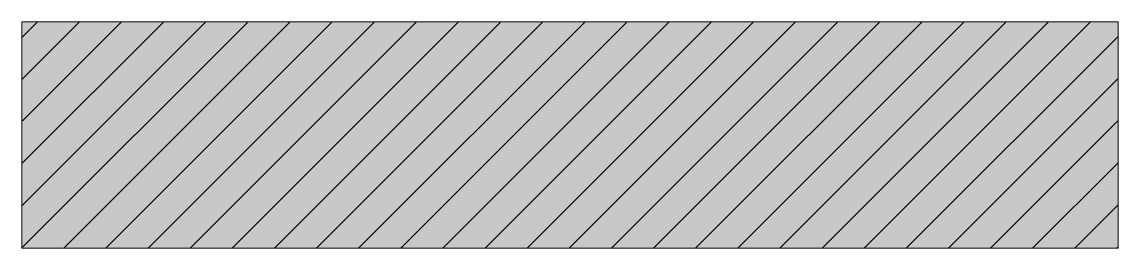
# Model space of a CAD drawing. Header units: metres. Extents: x 0 to 184, y -38 to 0.
import ezdxf

# ---------------------------------------------------------------- set-up
doc = ezdxf.new("R2010")
doc.units = ezdxf.units.M
doc.layers.add('A-DETL-GENF', color=92, linetype='Continuous', lineweight=18)
doc.layers.add('A-DETL-MEDM', color=33, linetype='Continuous', lineweight=18)

# ---------------------------------------------------------------- blocks, each defined once
blk = doc.blocks.new('00 hout_rechthoekig_sls - SLS 38x184-4309756-00_0 Basismaterialen')
at = {"layer": 'A-DETL-GENF', "lineweight": 13}
blk.add_hatch(color=256, dxfattribs=at).paths.add_polyline_path([(184, -38), (184, 0), (0, 0), (0, -38), (144.38, -38)])
at = {"layer": 'A-DETL-MEDM', "lineweight": 13}
h = blk.add_hatch(dxfattribs=at)
h.set_pattern_fill('FP_628', color=256, style=0, pattern_type=2)
h.set_pattern_definition([(45, (3796, -4889.867), (-3.535534, 3.535534), [])])
h.paths.add_polyline_path([(0, -38), (184, -38), (184, 0), (0, 0)])
at = {"layer": 'A-DETL-MEDM'}
for p, q in [((0, 0), (184, 0)), ((0, -38), (0, 0)), ((184, 0), (184, -38)), ((184, 0), (184, -38)), ((184, 0), (184, -38)), ((184, -38), (0, -38)), ((184, -38), (0, -38))]:
    blk.add_line(p, q, dxfattribs=at)

msp = doc.modelspace()

# ---------------------------------------------------------------- block references
msp.add_blockref('00 hout_rechthoekig_sls - SLS 38x184-4309756-00_0 Basismaterialen', (0, 0))

doc.saveas('drawing.dxf')
